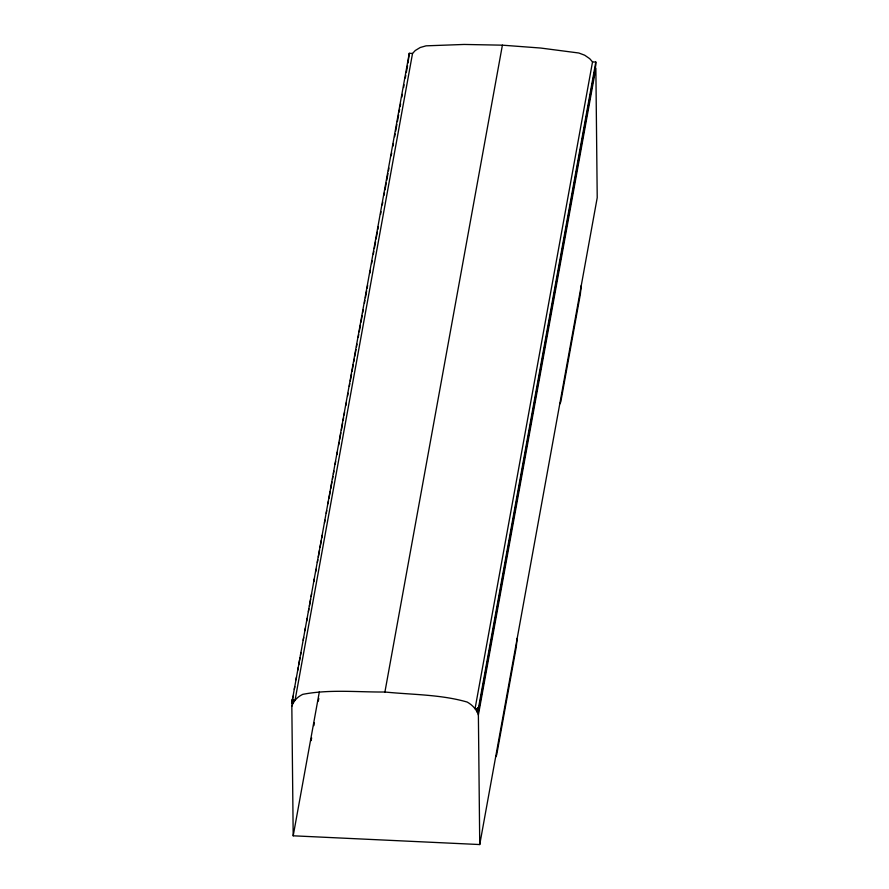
<?xml version="1.0" encoding="UTF-8"?>
<svg xmlns="http://www.w3.org/2000/svg" width="889" height="889" viewBox="0 0 889 889"><rect width="100%" height="100%" fill="white"/><g stroke="black" fill="none" stroke-linecap="round" stroke-linejoin="round"><path stroke-width="1.33" d="M517.198 638.302L516.231 647.259L496.695 754.817L495.651 756.95M581.317 285.313L580.339 294.27L560.803 401.828L559.759 403.962M293.781 700.332L293.281 703.066L291.803 702.999L409.262 53.307L412.529 53.462L415.274 50.506L420.219 47.506L426.064 45.839L464.136 44.45L502.396 45.172L540.679 48.039L578.817 53.007L584.706 55.218L589.718 58.685L592.53 61.908L595.808 62.052L595.83 64.897L478.349 711.745L476.871 711.678L477.615 707.577M291.803 702.999L293.048 696.176M294.281 689.353L294.781 686.619M296.015 679.796L296.515 677.062M297.759 670.239L298.248 667.517M298.748 664.783L299.982 657.96M300.482 655.237L300.982 652.504M303.205 640.224L303.705 637.491M304.938 630.668L305.438 627.945M306.672 621.122L307.172 618.388M308.416 611.565L308.905 608.832M309.405 606.109L310.639 599.286M311.139 596.552L311.639 593.819M313.861 581.539L314.362 578.817M315.595 571.994L316.095 569.26M317.34 562.437L317.829 559.703M318.329 556.981L319.562 550.158M320.062 547.424L321.296 540.601M321.796 537.878L322.296 535.145M324.518 522.865L325.018 520.132M326.263 513.309L326.752 510.586M327.997 503.752L328.486 501.029M328.986 498.296L330.219 491.473M330.719 488.75L331.964 481.927M332.453 479.193L332.953 476.46M333.442 473.737L333.942 471.003M335.175 464.18L335.675 461.458M336.92 454.635L337.409 451.901M338.653 445.078L339.142 442.344M339.642 439.622L340.876 432.799M341.376 430.065L342.621 423.242M343.11 420.519L343.61 417.786M344.099 415.052L344.599 412.329M345.843 405.506L346.332 402.773M347.577 395.949L348.066 393.216M349.31 386.393L349.799 383.67M350.299 380.937L351.544 374.113M352.033 371.391L353.277 364.568M353.766 361.834L354.267 359.1M354.755 356.378L356 349.555M356.5 346.821L356.989 344.099M358.234 337.275L358.723 334.542M359.223 331.808L360.456 324.985M360.956 322.263L362.201 315.439M362.69 312.706L363.19 309.972M364.423 303.149L364.923 300.426M365.423 297.693L366.657 290.87M367.157 288.147L367.646 285.413M369.88 273.134L370.38 270.4M371.613 263.577L372.113 260.855M373.347 254.032L373.847 251.298M374.336 248.564L375.58 241.741M376.08 239.019L377.314 232.196M377.814 229.462L378.303 226.728M380.536 214.449L381.037 211.726M382.27 204.903L382.77 202.17M384.004 195.347L384.504 192.613M385.004 189.89L386.237 183.067M386.737 180.334L387.971 173.511M388.471 170.788L388.96 168.054M391.193 155.775L391.693 153.041M392.927 146.218L393.427 143.496M394.66 136.673L395.161 133.939M395.661 131.205L396.894 124.382M397.394 121.66L398.628 114.837M399.128 112.103L399.617 109.369M400.117 106.647L400.617 103.913M401.85 97.09L402.35 94.367M403.584 87.544L404.084 84.811M405.317 77.988L405.817 75.254M406.317 72.531L407.551 65.708M408.051 62.975L409.262 53.307M479.738 844.55L478.382 714.989L595.863 68.153L597.219 197.702L479.738 844.55L293.192 835.804L291.836 706.244L293.081 699.421M412.529 53.462L295.048 700.31L291.781 700.154M293.192 835.804L319.362 691.764M311.139 740.626L311.639 737.903M313.861 725.646L314.35 722.924M318.306 701.143L318.807 698.421M291.836 706.244C293.492 700.821 297.704 696.743 302.738 694.353C329.586 689.142 357.656 692.231 384.915 692.009L502.396 45.172M592.53 61.908L475.048 708.744L478.315 708.9L595.808 62.052M384.915 692.009C412.285 694.776 440.722 694.409 467.225 702.066C472.315 704.955 476.582 709.333 478.382 714.989M478.315 708.9L478.349 711.745"/></g></svg>
